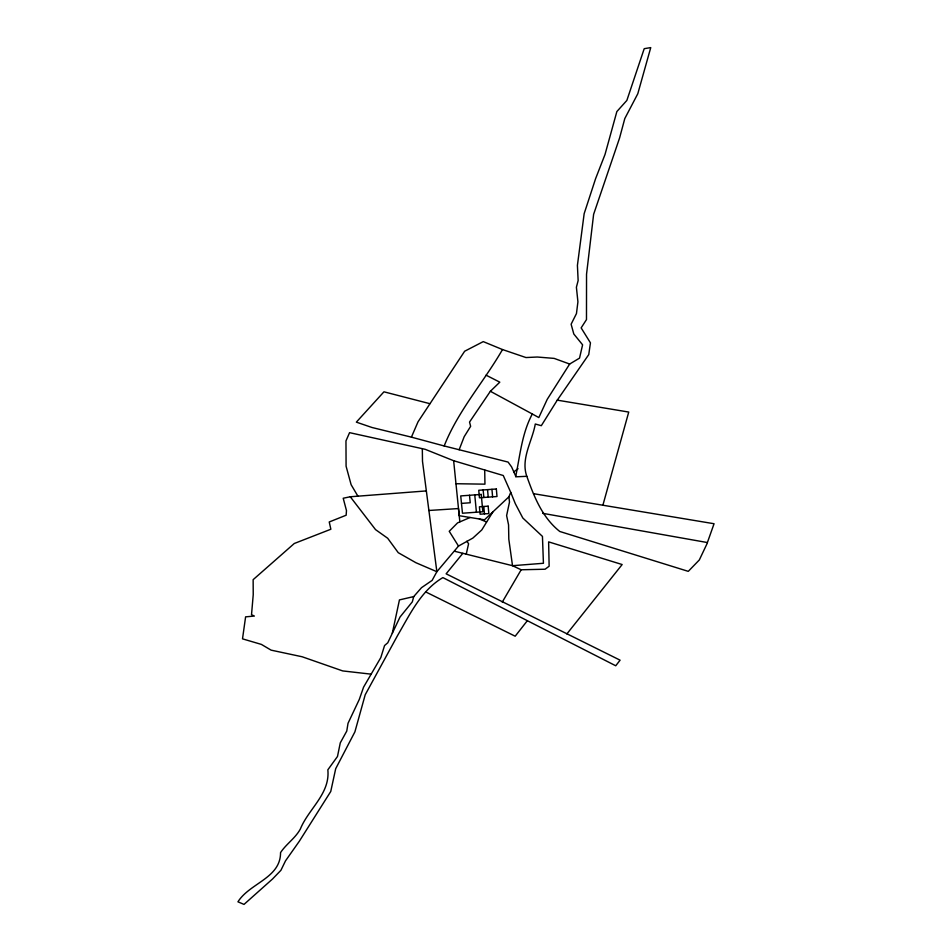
<?xml version="1.0" encoding="UTF-8"?>
<svg xmlns="http://www.w3.org/2000/svg" width="952" height="952" viewBox="0 0 952 952"><rect width="100%" height="100%" fill="white"/><g stroke="black" fill="none" stroke-linecap="round" stroke-linejoin="round"><path stroke-width="1.43" d="M392.319 633.235L399.447 599.903L413.715 596.595L421.51 587.682L432.125 580.387L436.861 571.712L458.495 546.067L472.858 538.082L481.772 529.955L492.886 511.89M466.242 554.171L468.586 543.711L466.837 541.26M413.715 596.595L412.335 601.831L400.042 617.003L387.785 642.778L384.56 645.539L380.812 657.582L363.581 687.13L359.273 699.482L348.027 723.306L346.766 731.065L340.28 742.857L337.484 756.483L327.845 769.823C330.249 793.849 308.579 808.688 300.308 829.109C295.18 838.391 286.302 843.888 280.554 852.599C280.626 878.196 249.829 882.944 237.94 901.818L244.021 904.4L272.57 878.958L280.923 870.295L285.505 860.858L299.321 841.247L330.749 791.481L335.699 768.692L354.906 731.85L365.211 694.758L397.781 635.163C409.979 614.29 421.236 590.264 442.882 577.602L615.73 665.769L620.097 660.176L446.131 573.818L462.839 553.314M602.89 505.226L628.736 412.061L557.277 400.149L541.319 425.687L535.286 424.009C532.299 441.109 520.53 458.793 526.813 476.309C534.131 496.777 542.223 517.519 559.776 531.478L688.284 571.355L699.327 559.943L706.836 544.116L714.059 523.731L533.525 493.683M459.15 449.737L464.183 436.706L470.645 426.317L469.526 422.081L490.375 391.284L532.311 413.989C521.827 433.529 520.03 455.829 515.615 476.821L526.813 476.309M453.64 460.72L459.221 515.71L484.473 519.816L508.903 496.813L510.736 492.351L503.263 475.512L453.64 460.72L425.151 449.308L349.574 432.66L345.969 440.895L346.088 466.206L351.121 484.711L357.916 496.182M429.899 403.684L383.953 391.819L356.345 422.141L372.018 427.507L411.407 437.147L418.035 421.807L464.659 351.228L483.259 341.613L502.501 349.551L525.968 357.547L537.309 357.024L554.135 358.392L569.665 364.033L579.53 358.13L582.6 344.826L573.806 333.997L571.117 324.215L576.46 313.577L577.923 301.832L576.4 287.242L578.138 280.566L577.412 265.394L584.159 213.665L595.607 178.643L605.02 154.462L616.86 111.562L626.856 100.436L644.207 48.683L650.751 47.6L637.792 93.748L624.809 118.536L619.55 138.088L593.62 214.343L586.539 274.247L586.48 319.598L581.148 327.893L590.454 342.863L588.741 354.62L557.277 400.149M411.407 437.147L444.179 445.964C458.067 410.776 483.699 382.145 502.501 349.551M502.263 602.116L521.172 569.772L545.091 569.225L549.137 566.214L548.626 541.878L622.156 564.536L566.856 633.937M569.665 364.033L547.21 399.376L538.808 417.571L532.311 413.989M527.348 620.704L515.175 636.21L425.58 591.858M490.375 391.284L499.8 382.168L486.055 375.171M513.818 471.883L518.055 468.693M470.098 517.483L457.579 522.874L449.237 531.311L458.495 546.067M426.306 490.923L350.276 496.765L343.208 498.241L346.48 510.605L346.147 515.222L329.237 521.97L330.856 529.241L294.275 543.497L253.137 579.673L253.232 594.691L251.518 614.694L254.362 616.063L245.604 616.848L242.51 638.851L261.395 644.409L271.118 650.145L302.129 656.761L342.696 670.922L371.149 674.159M461.482 503.394L470.228 502.763L469.503 495.278M428.817 510.486L458.483 508.558L459.84 521.767M455.948 483.723L484.949 484.163L484.711 469.979M542.723 513.33L707.384 542.545M454.639 551.267L512.521 565.702L521.172 569.772M444.179 445.964L508.082 462.077L511.605 466.932L515.782 476.274M479.38 518.995L486.52 521.958M350.276 496.765L375.528 529.61L387.69 538.261L398.257 552.695L415.905 562.715L436.861 571.712L422.498 461.327L422.319 448.678M510.736 492.351L515.329 503.703L522.803 517.995L542.45 536.404L543.425 563.275L512.521 565.702L508.808 539.177L508.558 524.861L506.619 515.591L509.498 502.049L508.903 496.813M474.762 494.897L476.416 512.224M483.783 506.488L484.473 513.902M483.152 489.959L483.842 497.468M487.543 489.637L488.221 497.146M491.946 489.316L492.612 496.837M496.349 488.995L478.749 490.28L479.451 497.789L497.003 496.516L496.349 488.995M481.236 494.433L460.732 495.921L462.47 513.223L482.842 511.76L481.236 494.433M488.162 506.166L479.415 506.797L480.117 514.211L488.828 513.592L488.162 506.166"/></g></svg>
